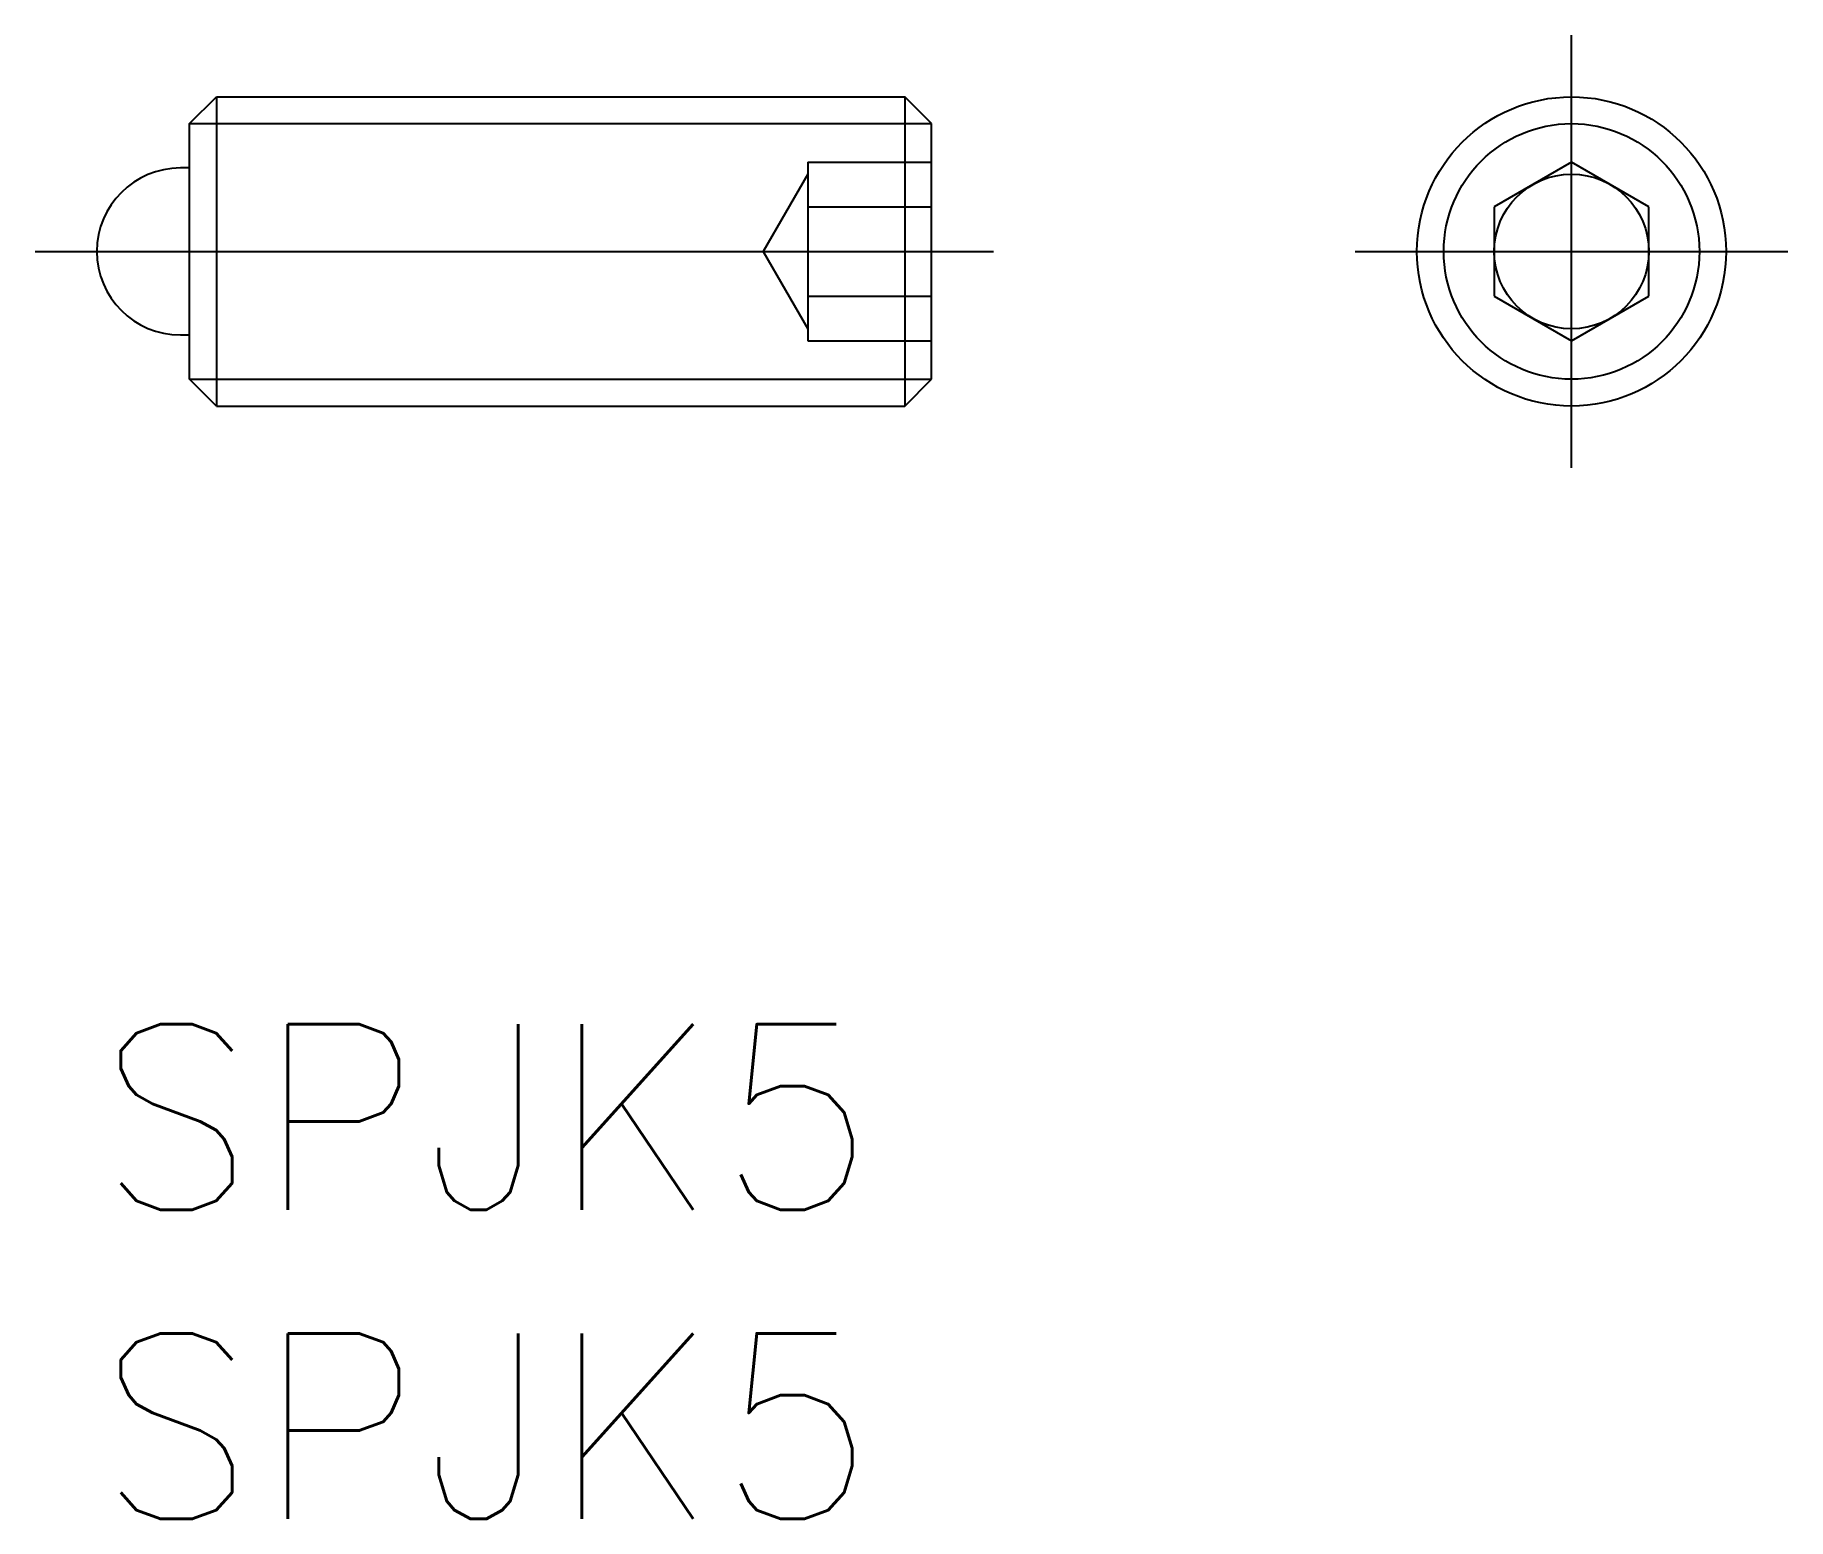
# Model space of a CAD drawing. Extents: x -1 to 27.3, y -8 to 16.
import ezdxf

# ---------------------------------------------------------------- set-up
doc = ezdxf.new("R2010")
doc.units = 0
doc.header["$LTSCALE"] = 0.5
doc.linetypes.add('CENTER', pattern=[50.8, 31.75, -6.35, 6.35, -6.35])
doc.linetypes.add('DASHED', pattern=[19.05, 12.7, -6.35])
for name, color, linetype in [('MSM_CENTER', 1, 'CENTER'), ('MSM_CONTINUOUS', 7, 'CONTINUOUS'), ('MSM_DASHED', 4, 'DASHED'), ('MSM_NARROW', 5, 'CONTINUOUS'), ('MSM_PART_NUMBER', 7, 'CONTINUOUS')]:
    doc.layers.add(name, color=color, linetype=linetype)
doc.styles.get("Standard").update_dxf_attribs({"font": 'txt.shx', "height": 3, "bigfont": 'bigfont.shx'})

# ---------------------------------------------------------------- blocks, each defined once
blk = doc.blocks.new('*U10')
at = {"layer": 'MSM_PART_NUMBER'}
blk.add_text('SPJK5', height=3, dxfattribs=at).set_placement((0, -3))
blk = doc.blocks.new('*U11')
at = {"layer": 'MSM_PART_NUMBER'}
blk.add_text('SPJK5', height=3, dxfattribs=at).set_placement((0, -8))

msp = doc.modelspace()

# ---------------------------------------------------------------- linework, layer by layer
at = {"layer": 'MSM_CENTER'}
for p, q in [((23.85, 9), (23.85, 16)), ((-1, 12.5), (14.5, 12.5)), ((20.35, 12.5), (27.35, 12.5))]:
    msp.add_line(p, q, dxfattribs=at)
at = {"layer": 'MSM_CONTINUOUS'}
for p, q in [((1.5, 14.567), (1.933, 15)), ((1.933, 15), (1.933, 10)), ((1.933, 15), (13.067, 15)), ((13.067, 15), (13.067, 10)), ((13.5, 14.567), (13.067, 15)), ((1.5, 10.433), (1.5, 14.567)), ((13.5, 10.433), (13.5, 14.567)), ((23.85, 13.943), (22.6, 13.222)), ((25.1, 13.222), (23.85, 13.943)), ((1.5, 13.85), (1.35, 13.85)), ((22.6, 13.222), (22.6, 11.778)), ((25.1, 11.778), (25.1, 13.222)), ((22.6, 11.778), (23.85, 11.057)), ((23.85, 11.057), (25.1, 11.778)), ((1.35, 11.15), (1.5, 11.15)), ((1.933, 10), (1.5, 10.433)), ((13.067, 10), (13.5, 10.433)), ((1.933, 10), (13.067, 10))]:
    msp.add_line(p, q, dxfattribs=at)
for radius in [2.5, 1.25]:
    msp.add_circle((23.85, 12.5), radius, dxfattribs=at)
msp.add_arc((1.35, 12.5), 1.35, 90, 270, dxfattribs=at)
at = {"layer": 'MSM_DASHED'}
for p, q in [((11.5, 13.943), (13.5, 13.943)), ((11.5, 13.943), (11.5, 11.057)), ((11.5, 13.75), (10.778, 12.5)), ((11.5, 13.222), (13.5, 13.222)), ((10.778, 12.5), (11.5, 11.25)), ((11.5, 11.778), (13.5, 11.778)), ((11.5, 11.057), (13.5, 11.057))]:
    msp.add_line(p, q, dxfattribs=at)
at = {"layer": 'MSM_NARROW'}
for p, q in [((1.5, 14.567), (13.5, 14.567)), ((1.5, 10.433), (13.5, 10.433))]:
    msp.add_line(p, q, dxfattribs=at)
msp.add_circle((23.85, 12.5), 2.067, dxfattribs=at)

# ---------------------------------------------------------------- block references
at = {"layer": 'MSM_CONTINUOUS'}
for name in ['*U10', '*U11']:
    msp.add_blockref(name, (0, 0), dxfattribs=at)

doc.saveas('drawing.dxf')
